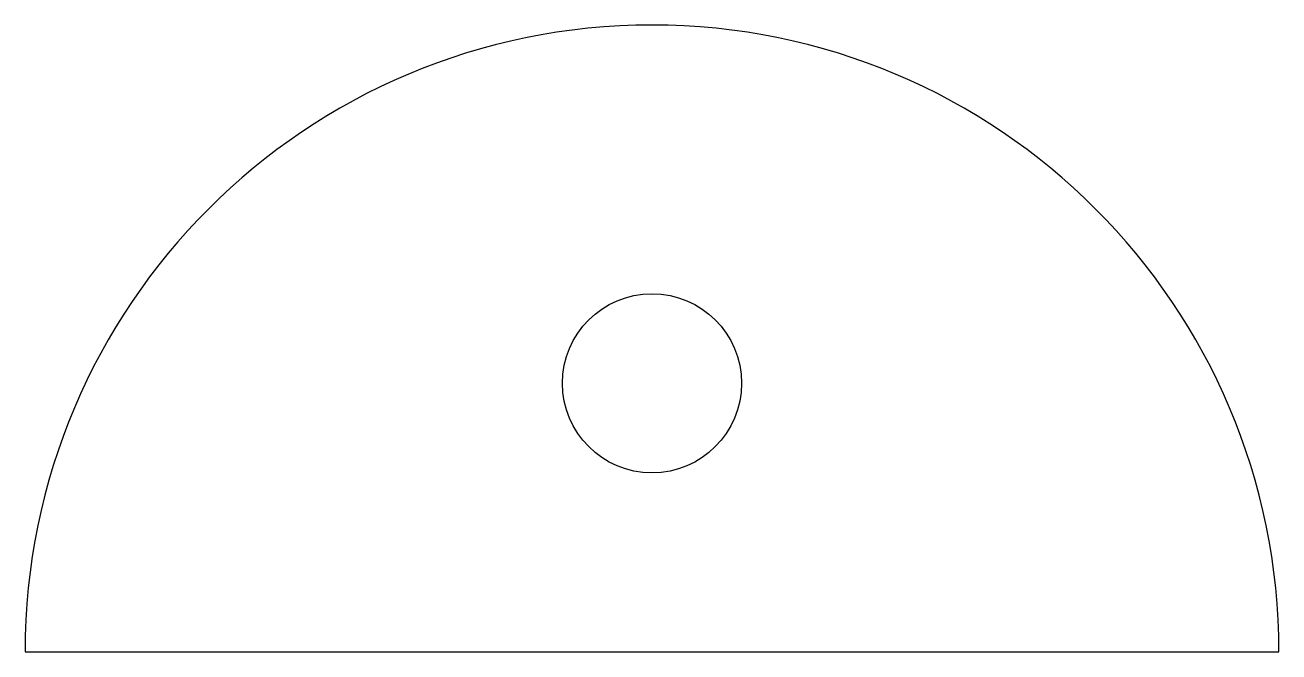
# Model space of a CAD drawing. Header units: millimetres. Extents: x -35 to 35, y 0 to 35.
import ezdxf

# ---------------------------------------------------------------- set-up
doc = ezdxf.new("R2010")
doc.units = ezdxf.units.MM

msp = doc.modelspace()

# ---------------------------------------------------------------- linework, layer by layer
msp.add_line((-35, 0), (35, 0))
msp.add_circle((0, 15), 5)
msp.add_arc((0, 0), 35, 0, 180)

doc.saveas('drawing.dxf')
